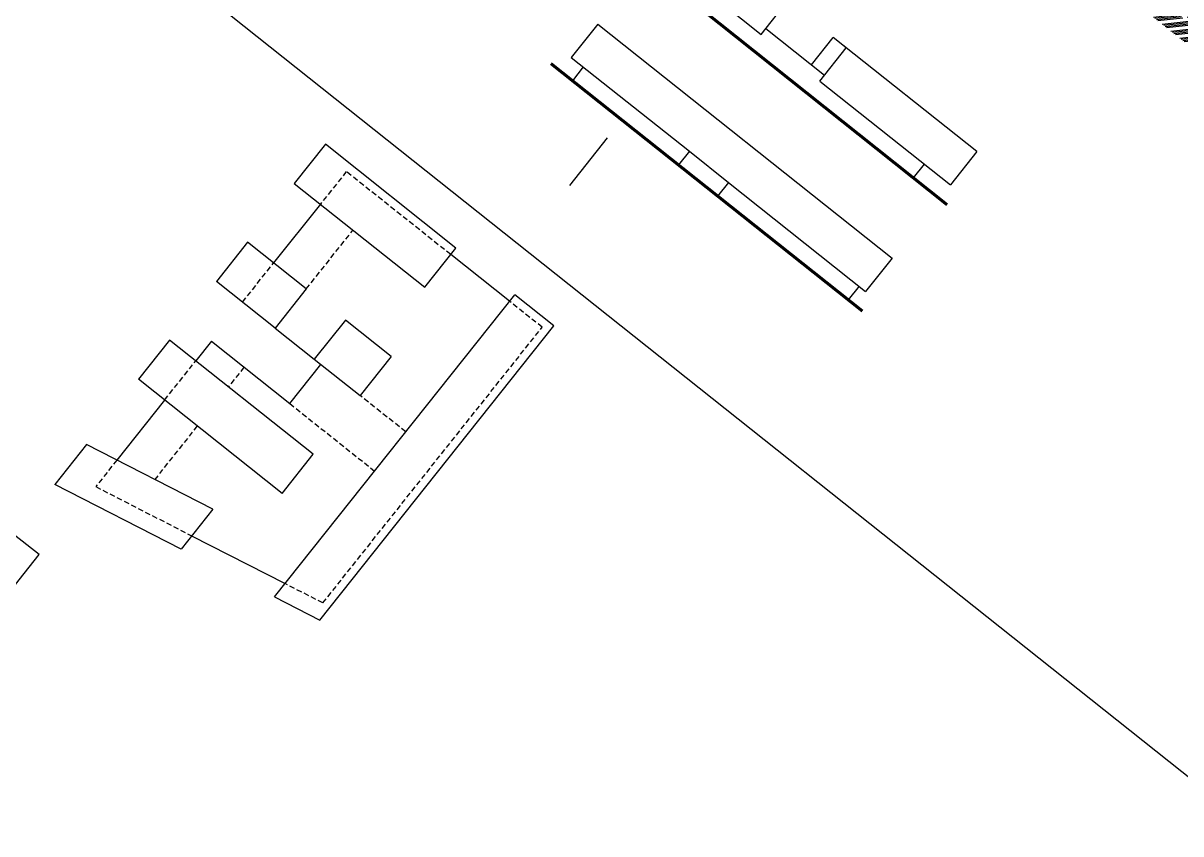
# Model space of a CAD drawing. Header units: metres. Extents: x -664657 to -643449, y -1076720 to -1062383.
# Drawn here: x -657582.8 to -657305.2, y -1068655.8 to -1068461.4 of the extents above; entities that cross this region are included whole.
import ezdxf

# ---------------------------------------------------------------- set-up
doc = ezdxf.new("R2010")
doc.units = ezdxf.units.M
doc.header["$LTSCALE"] = 0.1
doc.linetypes.add('DASHED', pattern=[19.05, 12.7, -6.35])
doc.layers.add('AA_THER_silná', color=1, linetype='Continuous', lineweight=70)
for name, color, linetype in [('AA_THER_slabá', 4, 'Continuous'), ('AA_THER_srafy', 52, 'Continuous'), ('AA_THER_čárkovaná', 5, 'DASHED')]:
    doc.layers.add(name, color=color, linetype=linetype)

msp = doc.modelspace()

# ---------------------------------------------------------------- hatches: boundary and pattern name
at = {"layer": 'AA_THER_srafy'}
h = msp.add_hatch(dxfattribs=at)
h.set_pattern_fill('ANSI34', color=254, scale=0.1, style=0)
h.set_pattern_definition([(6.51268, (-656030.26, -1069498.5804), (-0.2160709, 1.8927066), []), (6.51268, (-656029.9085, -1069498.8599), (-0.2160709, 1.8927066), []), (6.51268, (-656029.557, -1069499.1393), (-0.2160709, 1.8927066), []), (6.51268, (-656029.2056, -1069499.4187), (-0.2160709, 1.8927066), [])])
h.paths.add_polyline_path([(-657356.375, -1068419.029), (-657374.801, -1068404.379), (-657391.225, -1068391.32), (-657395.578, -1068387.858), (-657386.741, -1068376.743), (-657395.685, -1068369.632), (-657404.522, -1068380.747), (-657427.701, -1068362.317), (-657418.863, -1068351.203), (-657427.512, -1068344.326), (-657436.35, -1068355.44), (-657450.04, -1068344.555), (-657452.716, -1068347.922), (-657314.772, -1068457.598), (-657312.097, -1068454.234), (-657324.11, -1068444.683), (-657327.837, -1068441.72), (-657329.019, -1068443.207), (-657357.167, -1068420.827), (-657357.478, -1068421.219), (-657357.869, -1068420.907)])
h.paths.add_polyline_path([(-657248.573, -1068504.743), (-657251.312, -1068502.565), (-657249.444, -1068500.217), (-657255.374, -1068495.503), (-657257.241, -1068497.851), (-657264.756, -1068491.876), (-657262.889, -1068489.527), (-657268.314, -1068485.214), (-657270.181, -1068487.562), (-657291.615, -1068470.52), (-657286.014, -1068463.475), (-657290.429, -1068456.132), (-657298.578, -1068453.485), (-657304.179, -1068460.53), (-657312.097, -1068454.234), (-657314.772, -1068457.598), (-657251.246, -1068508.105)])

# ---------------------------------------------------------------- linework, layer by layer
at = {"layer": 'AA_THER_silná'}
for p, q in [((-657361.27, -1068504.944), (-657420.132, -1068458.144)), ((-657381.584, -1068530.494), (-657456.23, -1068471.145))]:
    msp.add_line(p, q, dxfattribs=at)
at = {"layer": 'AA_THER_slabá'}
for p, q in [((-657415.303, -1068456.618), (-657405.91, -1068464.086)), ((-657405.91, -1068464.086), (-657399.563, -1068456.102)), ((-657445.053, -1068461.634), (-657451.401, -1068469.618)), ((-657445.053, -1068461.634), (-657374.477, -1068517.747)), ((-657404.79, -1068462.677), (-657390.701, -1068473.879)), ((-657393.832, -1068471.39), (-657388.604, -1068464.815)), ((-657354.163, -1068492.198), (-657388.604, -1068464.815)), ((-657385.473, -1068467.304), (-657388.604, -1068464.815)), ((-657391.821, -1068475.288), (-657385.473, -1068467.304)), ((-657451.401, -1068469.618), (-657423.093, -1068492.125)), ((-657448.522, -1068471.907), (-657451.136, -1068475.195)), ((-657391.821, -1068475.288), (-657360.511, -1068500.182)), ((-657451.749, -1068500.306), (-657442.694, -1068488.917)), ((-657423.093, -1068492.125), (-657425.707, -1068495.413)), ((-657423.093, -1068492.125), (-657413.7, -1068499.593)), ((-657354.163, -1068492.198), (-657360.511, -1068500.182)), ((-657366.773, -1068495.203), (-657369.387, -1068498.491)), ((-657413.7, -1068499.593), (-657416.314, -1068502.881)), ((-657413.7, -1068499.593), (-657380.825, -1068525.731)), ((-657529.04, -1068513.929), (-657536.509, -1068523.322)), ((-657514.951, -1068525.131), (-657529.04, -1068513.929)), ((-657374.477, -1068517.747), (-657380.825, -1068525.731)), ((-657522.419, -1068534.524), (-657536.509, -1068523.322)), ((-657522.586, -1068599.007), (-657464.971, -1068526.542)), ((-657514.951, -1068525.131), (-657522.419, -1068534.524)), ((-657455.578, -1068534.011), (-657464.971, -1068526.542)), ((-657382.391, -1068524.487), (-657385.004, -1068527.774)), ((-657522.419, -1068534.524), (-657513.026, -1068541.992)), ((-657505.558, -1068532.599), (-657513.026, -1068541.992)), ((-657511.691, -1068604.587), (-657455.578, -1068534.011)), ((-657494.6, -1068541.312), (-657505.558, -1068532.599)), ((-657547.711, -1068537.411), (-657555.179, -1068546.804)), ((-657513.27, -1068564.794), (-657547.711, -1068537.411)), ((-657537.715, -1068537.694), (-657518.897, -1068552.655)), ((-657518.897, -1068552.655), (-657511.429, -1068543.262)), ((-657513.026, -1068541.992), (-657502.068, -1068550.705)), ((-657494.6, -1068541.312), (-657502.068, -1068550.705)), ((-657520.738, -1068574.187), (-657555.179, -1068546.804)), ((-657567.626, -1068562.459), (-657575.243, -1068572.04)), ((-657537.363, -1068577.957), (-657567.626, -1068562.459)), ((-657520.738, -1068574.187), (-657513.27, -1068564.794)), ((-657544.981, -1068587.538), (-657575.243, -1068572.04)), ((-657537.363, -1068577.957), (-657544.981, -1068587.538)), ((-657522.586, -1068599.007), (-657511.691, -1068604.587))]:
    msp.add_line(p, q, dxfattribs=at)
for points in [[(-657441.166, -1067952.925), (-657031.611, -1068281.432), (-657286.313, -1068655.841), (-657723.605, -1068308.161)], [(-657479.06, -1068515.34), (-657510.37, -1068490.447), (-657517.838, -1068499.84), (-657486.528, -1068524.733)], [(-657602.319, -1068606.095), (-657596.42, -1068610.785), (-657578.989, -1068588.862), (-657584.888, -1068584.171)]]:
    msp.add_lwpolyline(points, close=True, dxfattribs=at)
for points in [[(-657511.576, -1068504.818), (-657522.778, -1068518.908)], [(-657466.216, -1068528.108), (-657480.305, -1068516.906)], [(-657537.715, -1068537.694), (-657541.449, -1068542.39)], [(-657548.917, -1068551.783), (-657560.363, -1068566.179)], [(-657542.442, -1068584.345), (-657520.047, -1068595.813)]]:
    msp.add_lwpolyline(points, dxfattribs=at)
at = {"layer": 'AA_THER_čárkovaná'}
for p, q in [((-657505.353, -1068496.991), (-657511.576, -1068504.818)), ((-657480.305, -1068516.906), (-657505.353, -1068496.991)), ((-657514.951, -1068525.131), (-657503.749, -1068511.042)), ((-657530.247, -1068528.301), (-657522.778, -1068518.908)), ((-657458.388, -1068534.331), (-657466.216, -1068528.108)), ((-657548.917, -1068551.783), (-657541.449, -1068542.39)), ((-657529.887, -1068543.917), (-657533.621, -1068548.614)), ((-657491.109, -1068559.418), (-657502.068, -1068550.705)), ((-657518.897, -1068552.655), (-657498.577, -1068568.811)), ((-657541.089, -1068558.006), (-657551.284, -1068570.828)), ((-657510.968, -1068600.463), (-657520.047, -1068595.813))]:
    msp.add_line(p, q, dxfattribs=at)
for points in [[(-657510.968, -1068600.463), (-657458.388, -1068534.331)], [(-657560.363, -1068566.179), (-657565.441, -1068572.566), (-657542.442, -1068584.345)]]:
    msp.add_lwpolyline(points, dxfattribs=at)

doc.saveas('drawing.dxf')
